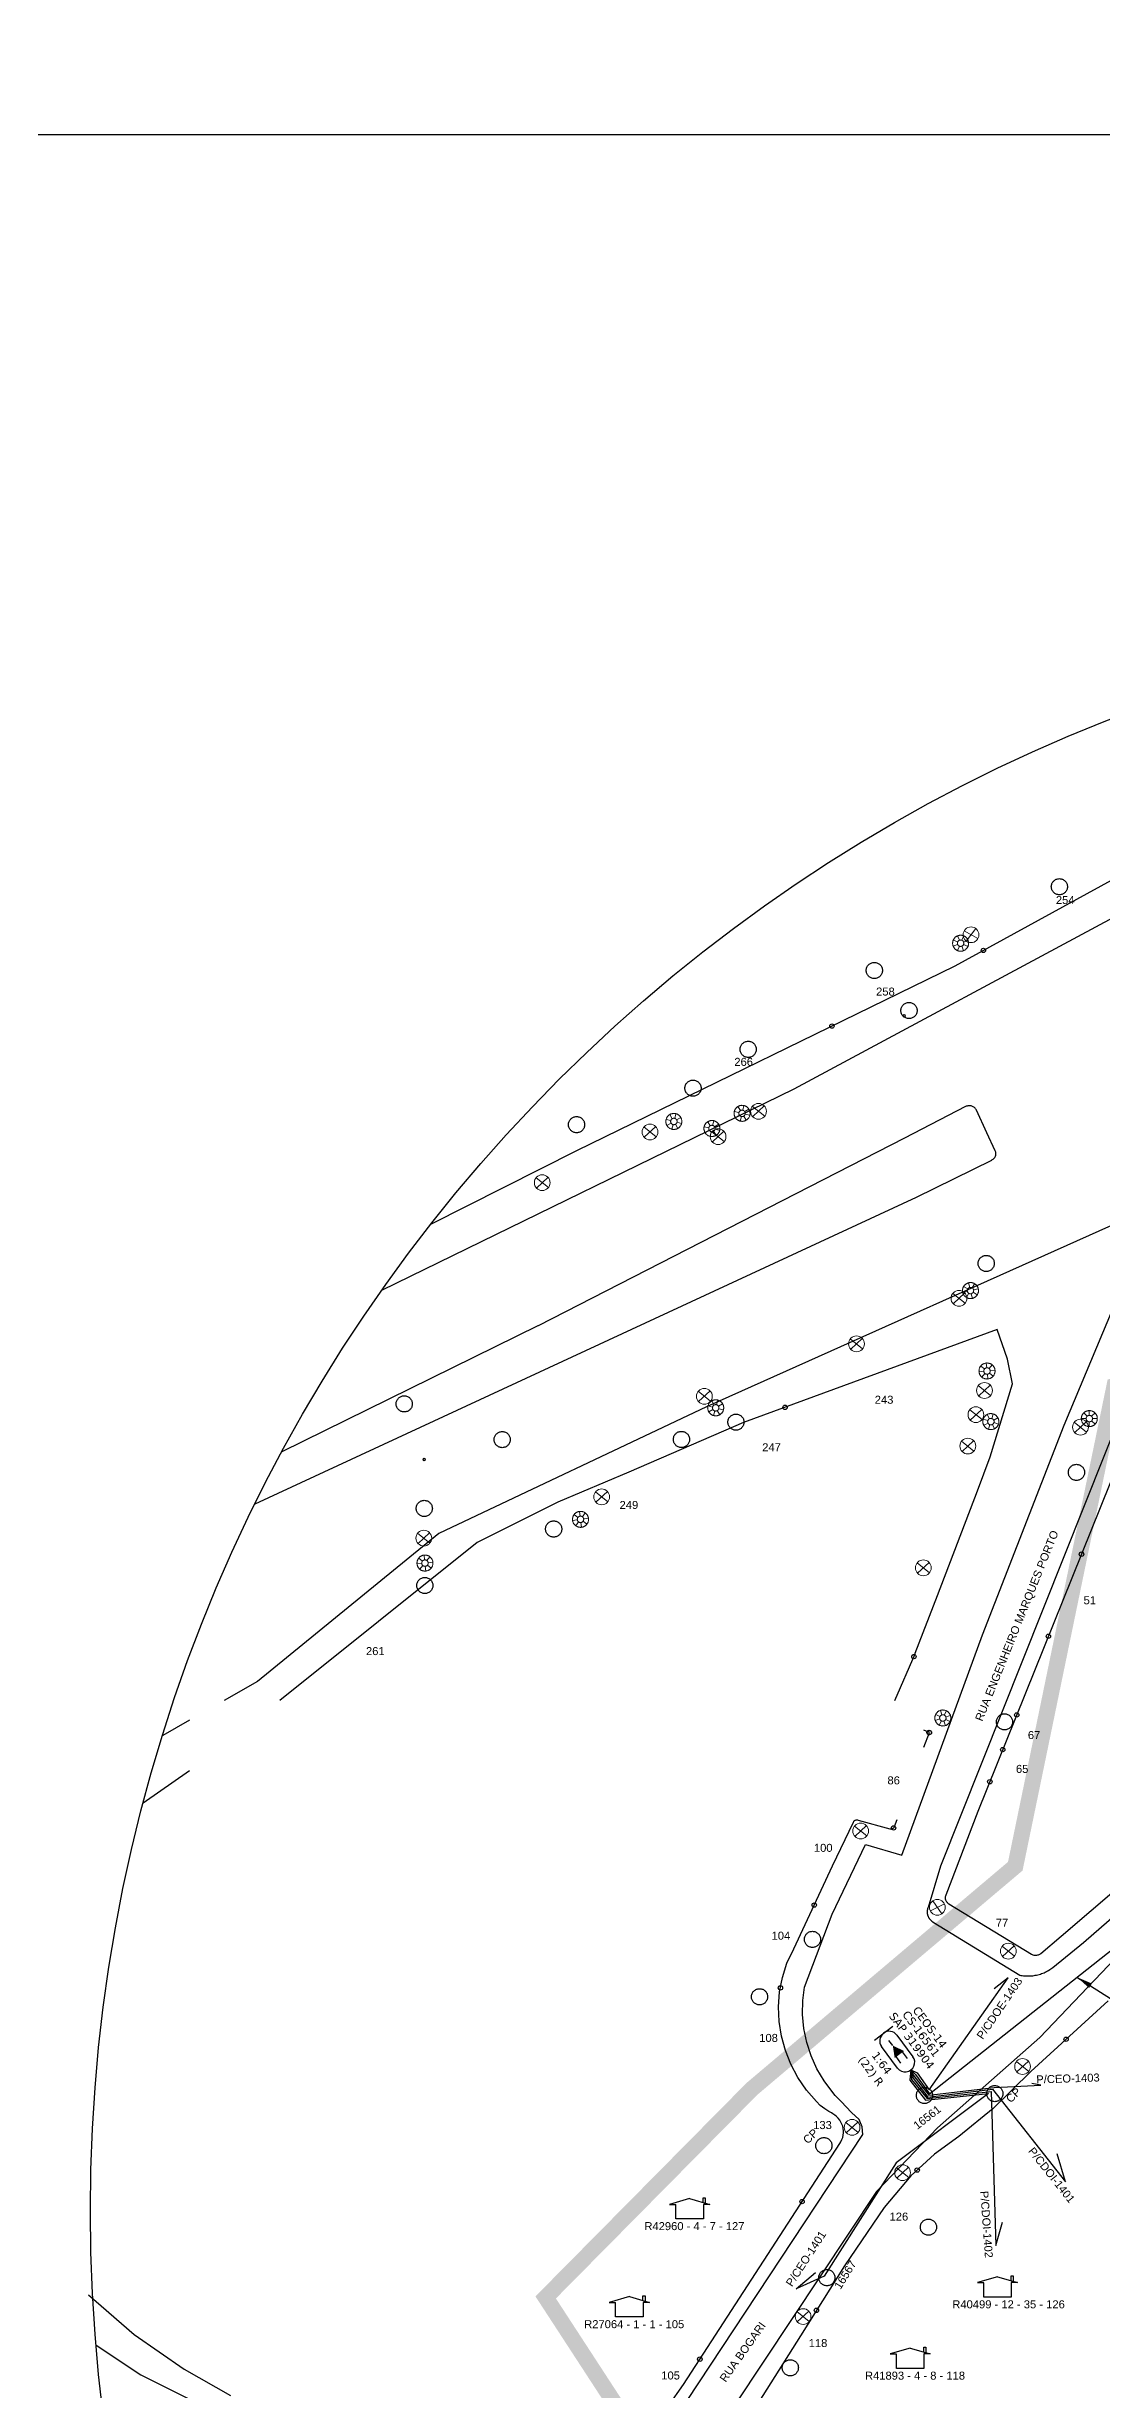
# Model space of a CAD drawing. Header units: millimetres. Extents: x -4286 to 4575, y 5328 to 14188.
# Drawn here: x -372.3 to -240.5, y 10207.7 to 10500.3 of the extents above; entities that cross this region are included whole.
import ezdxf
from ezdxf.enums import TextEntityAlignment as Align

# ---------------------------------------------------------------- set-up
doc = ezdxf.new("R2010")
doc.units = ezdxf.units.MM
doc.header["$LTSCALE"] = 0.1
doc.header["$MEASUREMENT"] = 0
doc.linetypes.add('PHANTOM2', pattern=[1.25, 0.625, -0.125, 0.125, -0.125, 0.125, -0.125])
for name, color, linetype in [('10.0-Cartográfico', 252, 'Continuous'), ('10.1-Caixas Subterrâneas', 5, 'Continuous'), ('20.4-CEOS', 1, 'Continuous'), ('celulas gpon', 7, 'Continuous'), ('CELULAS_GPON_TEXTO', 7, 'Continuous'), ('label_cabos', 7, 'Continuous'), ('MUB_DIVISA', 7, 'Continuous'), ('MUB_NUMERACAO', 7, 'Continuous'), ('MUB_SEGMENTO', 7, 'Continuous'), ('NOS_DE_INFRAESTRUTURA', 7, 'Continuous'), ('surveys', 7, 'Continuous'), ('surveys legendas', 7, 'Continuous')]:
    doc.layers.add(name, color=color, linetype=linetype)
doc.layers.add('10.4-Postes', color=1, linetype='Continuous', lineweight=0)
doc.layers.add('EXTRA', color=50, linetype='Continuous', plot=False)
doc.styles.add('siredit', font='verdana.ttf')
doc.styles.get("Standard").update_dxf_attribs({"font": 'arial.ttf'})
doc.dimstyles.new('CC', dxfattribs={"dimtxt": 0.9, "dimasz": 2, "dimexe": 0.18, "dimexo": 0.0625, "dimgap": 0.09, "dimtad": 0, "dimdec": 0, "dimrnd": 1, "dimzin": 0, "dimdsep": 46, "dimtxsty": 'siredit', "dimblk": 'NONE', "dimcen": 0, "dimse1": 1, "dimse2": 1, "dimsd1": 1, "dimsd2": 1, "dimclrt": 7, "dimadec": 0, "dimazin": 0, "dimtfac": 1, "dimtdec": 0, "dimtofl": 0, "dimtmove": 0, "dimatfit": 3, "dimfxl": 1, "dimtolj": 1, "dimtzin": 0, "dimarcsym": 0})

# ---------------------------------------------------------------- blocks, each defined once
blk = doc.blocks.new('DV')
at = {"linetype": 'Continuous'}
blk.add_circle((0, 0), 0.00000275, dxfattribs=at)
blk = doc.blocks.new('MHMZ')
at = {"linetype": 'PHANTOM2'}
blk.add_circle((0, 0), 0.0000101, dxfattribs=at)
blk = doc.blocks.new('RTRT')
at = {"color": 0}
for p, q in [((-0.000003, 0.0000027), (-0.0000072, 0.0000069)), ((-0.0000001, 0.0000038), (-0.0000001, 0.0000098)), ((0.0000027, 0.0000027), (0.0000069, 0.0000069)), ((-0.0000041, -0.0000002), (-0.0000101, -0.0000002)), ((-0.000003, -0.000003), (-0.0000072, -0.0000072)), ((-0.0000001, -0.0000042), (-0.0000001, -0.0000102)), ((0.0000027, -0.000003), (0.0000069, -0.0000072)), ((0.0000039, -0.0000002), (0.0000099, -0.0000002))]:
    blk.add_line(p, q, dxfattribs=at)
for points in [[(0.0000099, -0.0000002, 0), (0.0000099, 0.0000003, 0), (0.0000098, 0.0000008, 0), (0.0000098, 0.0000013, 0), (0.0000097, 0.0000018, 0), (0.0000096, 0.0000023, 0), (0.0000094, 0.0000027, 0), (0.0000093, 0.0000032, 0), (0.0000091, 0.0000037, 0), (0.0000089, 0.0000041, 0), (0.0000087, 0.0000045, 0), (0.0000085, 0.000005, 0), (0.0000082, 0.0000054, 0), (0.0000079, 0.0000058, 0), (0.0000076, 0.0000062, 0), (0.0000073, 0.0000065, 0), (0.0000069, 0.0000069, 0), (0.0000066, 0.0000072, 0), (0.0000062, 0.0000076, 0), (0.0000058, 0.0000079, 0), (0.0000054, 0.0000081, 0), (0.000005, 0.0000084, 0), (0.0000046, 0.0000087, 0), (0.0000042, 0.0000089, 0), (0.0000037, 0.0000091, 0), (0.0000032, 0.0000092, 0), (0.0000028, 0.0000094, 0), (0.0000023, 0.0000095, 0), (0.0000018, 0.0000096, 0), (0.0000013, 0.0000097, 0), (0.0000009, 0.0000098, 0), (0.0000004, 0.0000098, 0), (-0.0000001, 0.0000098, 0), (-0.0000006, 0.0000098, 0), (-0.0000011, 0.0000098, 0), (-0.0000016, 0.0000097, 0), (-0.0000021, 0.0000096, 0), (-0.0000026, 0.0000095, 0), (-0.000003, 0.0000094, 0), (-0.0000035, 0.0000092, 0), (-0.000004, 0.0000091, 0), (-0.0000044, 0.0000089, 0), (-0.0000048, 0.0000087, 0), (-0.0000053, 0.0000084, 0), (-0.0000057, 0.0000081, 0), (-0.0000061, 0.0000079, 0), (-0.0000065, 0.0000076, 0), (-0.0000068, 0.0000072, 0), (-0.0000072, 0.0000069, 0), (-0.0000075, 0.0000065, 0), (-0.0000079, 0.0000062, 0), (-0.0000082, 0.0000058, 0), (-0.0000084, 0.0000054, 0), (-0.0000087, 0.000005, 0), (-0.0000089, 0.0000045, 0), (-0.0000092, 0.0000041, 0), (-0.0000094, 0.0000037, 0), (-0.0000095, 0.0000032, 0), (-0.0000097, 0.0000027, 0), (-0.0000098, 0.0000023, 0), (-0.0000099, 0.0000018, 0), (-0.00001, 0.0000013, 0), (-0.0000101, 0.0000008, 0), (-0.0000101, 0.0000003, 0), (-0.0000101, -0.0000002, 0), (-0.0000101, -0.0000007, 0), (-0.0000101, -0.0000011, 0), (-0.00001, -0.0000016, 0), (-0.0000099, -0.0000021, 0), (-0.0000098, -0.0000026, 0), (-0.0000097, -0.0000031, 0), (-0.0000095, -0.0000035, 0), (-0.0000094, -0.000004, 0), (-0.0000092, -0.0000044, 0), (-0.0000089, -0.0000049, 0), (-0.0000087, -0.0000053, 0), (-0.0000084, -0.0000057, 0), (-0.0000082, -0.0000061, 0), (-0.0000079, -0.0000065, 0), (-0.0000075, -0.0000069, 0), (-0.0000072, -0.0000072, 0), (-0.0000068, -0.0000076, 0), (-0.0000065, -0.0000079, 0), (-0.0000061, -0.0000082, 0), (-0.0000057, -0.0000085, 0), (-0.0000053, -0.0000087, 0), (-0.0000048, -0.000009, 0), (-0.0000044, -0.0000092, 0), (-0.000004, -0.0000094, 0), (-0.0000035, -0.0000096, 0), (-0.000003, -0.0000097, 0), (-0.0000026, -0.0000099, 0), (-0.0000021, -0.00001, 0), (-0.0000016, -0.0000101, 0), (-0.0000011, -0.0000101, 0), (-0.0000006, -0.0000102, 0), (-0.0000001, -0.0000102, 0), (0.0000004, -0.0000102, 0), (0.0000009, -0.0000101, 0), (0.0000013, -0.0000101, 0), (0.0000018, -0.00001, 0), (0.0000023, -0.0000099, 0), (0.0000028, -0.0000097, 0), (0.0000032, -0.0000096, 0), (0.0000037, -0.0000094, 0), (0.0000042, -0.0000092, 0), (0.0000046, -0.000009, 0), (0.000005, -0.0000087, 0), (0.0000054, -0.0000085, 0), (0.0000058, -0.0000082, 0), (0.0000062, -0.0000079, 0), (0.0000066, -0.0000076, 0), (0.0000069, -0.0000072, 0), (0.0000073, -0.0000069, 0), (0.0000076, -0.0000065, 0), (0.0000079, -0.0000061, 0), (0.0000082, -0.0000057, 0), (0.0000085, -0.0000053, 0), (0.0000087, -0.0000049, 0), (0.0000089, -0.0000044, 0), (0.0000091, -0.000004, 0), (0.0000093, -0.0000035, 0), (0.0000094, -0.0000031, 0), (0.0000096, -0.0000026, 0), (0.0000097, -0.0000021, 0), (0.0000098, -0.0000016, 0), (0.0000098, -0.0000011, 0), (0.0000099, -0.0000007, 0), (0.0000099, -0.0000002, 0)], [(0.0000039, -0.0000002, 0), (0.0000039, 0, 0), (0.0000039, 0.0000002, 0), (0.0000038, 0.0000004, 0), (0.0000038, 0.0000006, 0), (0.0000038, 0.0000008, 0), (0.0000037, 0.000001, 0), (0.0000036, 0.0000012, 0), (0.0000036, 0.0000014, 0), (0.0000035, 0.0000015, 0), (0.0000034, 0.0000017, 0), (0.0000033, 0.0000019, 0), (0.0000032, 0.0000021, 0), (0.0000031, 0.0000022, 0), (0.000003, 0.0000024, 0), (0.0000028, 0.0000025, 0), (0.0000027, 0.0000027, 0), (0.0000026, 0.0000028, 0), (0.0000024, 0.0000029, 0), (0.0000023, 0.000003, 0), (0.0000021, 0.0000032, 0), (0.0000019, 0.0000033, 0), (0.0000018, 0.0000034, 0), (0.0000016, 0.0000035, 0), (0.0000014, 0.0000035, 0), (0.0000012, 0.0000036, 0), (0.000001, 0.0000037, 0), (0.0000008, 0.0000037, 0), (0.0000007, 0.0000038, 0), (0.0000005, 0.0000038, 0), (0.0000003, 0.0000038, 0), (0.0000001, 0.0000038, 0), (-0.0000001, 0.0000038, 0), (-0.0000003, 0.0000038, 0), (-0.0000005, 0.0000038, 0), (-0.0000007, 0.0000038, 0), (-0.0000009, 0.0000038, 0), (-0.0000011, 0.0000037, 0), (-0.0000013, 0.0000037, 0), (-0.0000015, 0.0000036, 0), (-0.0000017, 0.0000035, 0), (-0.0000018, 0.0000035, 0), (-0.000002, 0.0000034, 0), (-0.0000022, 0.0000033, 0), (-0.0000023, 0.0000032, 0), (-0.0000025, 0.000003, 0), (-0.0000027, 0.0000029, 0), (-0.0000028, 0.0000028, 0), (-0.000003, 0.0000027, 0), (-0.0000031, 0.0000025, 0), (-0.0000032, 0.0000024, 0), (-0.0000033, 0.0000022, 0), (-0.0000034, 0.0000021, 0), (-0.0000036, 0.0000019, 0), (-0.0000037, 0.0000017, 0), (-0.0000037, 0.0000015, 0), (-0.0000038, 0.0000014, 0), (-0.0000039, 0.0000012, 0), (-0.000004, 0.000001, 0), (-0.000004, 0.0000008, 0), (-0.000004, 0.0000006, 0), (-0.0000041, 0.0000004, 0), (-0.0000041, 0.0000002, 0), (-0.0000041, 0, 0), (-0.0000041, -0.0000002, 0), (-0.0000041, -0.0000004, 0), (-0.0000041, -0.0000006, 0), (-0.0000041, -0.0000008, 0), (-0.000004, -0.0000009, 0), (-0.000004, -0.0000011, 0), (-0.000004, -0.0000013, 0), (-0.0000039, -0.0000015, 0), (-0.0000038, -0.0000017, 0), (-0.0000037, -0.0000019, 0), (-0.0000037, -0.0000021, 0), (-0.0000036, -0.0000022, 0), (-0.0000034, -0.0000024, 0), (-0.0000033, -0.0000025, 0), (-0.0000032, -0.0000027, 0), (-0.0000031, -0.0000029, 0), (-0.000003, -0.000003, 0), (-0.0000028, -0.0000031, 0), (-0.0000027, -0.0000033, 0), (-0.0000025, -0.0000034, 0), (-0.0000023, -0.0000035, 0), (-0.0000022, -0.0000036, 0), (-0.000002, -0.0000037, 0), (-0.0000018, -0.0000038, 0), (-0.0000017, -0.0000039, 0), (-0.0000015, -0.0000039, 0), (-0.0000013, -0.000004, 0), (-0.0000011, -0.000004, 0), (-0.0000009, -0.0000041, 0), (-0.0000007, -0.0000041, 0), (-0.0000005, -0.0000041, 0), (-0.0000003, -0.0000042, 0), (-0.0000001, -0.0000042, 0), (0.0000001, -0.0000042, 0), (0.0000003, -0.0000041, 0), (0.0000005, -0.0000041, 0), (0.0000007, -0.0000041, 0), (0.0000008, -0.000004, 0), (0.000001, -0.000004, 0), (0.0000012, -0.0000039, 0), (0.0000014, -0.0000039, 0), (0.0000016, -0.0000038, 0), (0.0000018, -0.0000037, 0), (0.0000019, -0.0000036, 0), (0.0000021, -0.0000035, 0), (0.0000023, -0.0000034, 0), (0.0000024, -0.0000033, 0), (0.0000026, -0.0000031, 0), (0.0000027, -0.000003, 0), (0.0000028, -0.0000029, 0), (0.000003, -0.0000027, 0), (0.0000031, -0.0000025, 0), (0.0000032, -0.0000024, 0), (0.0000033, -0.0000022, 0), (0.0000034, -0.0000021, 0), (0.0000035, -0.0000019, 0), (0.0000036, -0.0000017, 0), (0.0000036, -0.0000015, 0), (0.0000037, -0.0000013, 0), (0.0000038, -0.0000011, 0), (0.0000038, -0.0000009, 0), (0.0000038, -0.0000008, 0), (0.0000039, -0.0000006, 0), (0.0000039, -0.0000004, 0), (0.0000039, -0.0000002, 0)]]:
    blk.add_polyline3d(points, dxfattribs=at)
blk = doc.blocks.new('PTPT')
at = {"layer": '10.4-Postes', "color": 1, "linetype": 'PHANTOM2'}
for points in [[(-0.0000079, 0.0000104), (0.0000075, -0.000002)], [(0.000007, 0.0000109), (-0.0000074, -0.0000025)]]:
    blk.add_lwpolyline(points, dxfattribs=at)
at = {"layer": '10.4-Postes', "color": 1}
blk.add_circle((-0.0000002, 0.0000042), 0.00000987, dxfattribs=at)
blk = doc.blocks.new('FNDM')
at = {"color": 0}
for p, q in [((0, 0.0000017), (-0.0000017, 0)), ((0.0000012, 0.0000012), (-0.0000012, 0.0000012)), ((-0.0000012, 0.0000012), (-0.0000012, -0.0000012)), ((0.0000017, 0), (0, 0.0000017)), ((0.0000012, -0.0000012), (0.0000012, 0.0000012)), ((-0.0000017, 0), (0, -0.0000017)), ((-0.0000012, -0.0000012), (0.0000012, -0.0000012)), ((0, -0.0000017), (0.0000017, 0))]:
    blk.add_line(p, q, dxfattribs=at)
blk = doc.blocks.new('SURVEY_SURVEY')
for p, q in [((0, 0.0000254), (-0.0000251, 0.000018)), ((-0.0000251, 0.000018), (-0.0000173, 0.000018)), ((-0.0000172, 0), (-0.0000172, 0.0000179)), ((0.0000172, 0), (-0.0000172, 0)), ((0, 0.0000254), (0.0000251, 0.000018)), ((0.0000169, 0.0000264), (0.0000195, 0.0000264)), ((0.0000169, 0.0000205), (0.0000169, 0.0000264)), ((0.0000251, 0.000018), (0.0000172, 0.000018)), ((0.0000172, 0.000018), (0.0000172, 0)), ((0.0000195, 0.0000264), (0.0000195, 0.0000198))]:
    blk.add_line(p, q)
blk = doc.blocks.new('CEOS_RP_CT_DRT')
at = {"layer": '20.4-CEOS', "color": 0}
for p, q in [((-4.54, 1.19), (-1.19, 1.19)), ((-1.19, -1.19), (-4.54, -1.19))]:
    blk.add_line(p, q, dxfattribs=at)
for points in [[(-5.73, -1.43), (-5.73, 1.44)], [(-3.79, 0), (-4.59, 0)], [(-2.47, 0.48), (-1.45, 0.48)], [(-2.47, -0.52), (-1.45, -0.52)]]:
    blk.add_lwpolyline(points, dxfattribs=at)
blk.add_lwpolyline([(-3.79, 0, 0, 1.47, 0), (-2.41, 0, 1.47, 1.47, 0)], format="xyseb", dxfattribs=at)
for centre, start, end in [((-4.54, 0), 90, 270), ((-1.19, 0), 270, 90)]:
    blk.add_arc(centre, 1.19, start, end, dxfattribs=at)
at = {"layer": '20.4-CEOS', "color": 7, "style": 'siredit'}
for tag, p in [('Nº_DA_CEOS', (-2.86, 5.6)), ('LOCAL', (-2.86, 4.24)), ('SAP', (-2.86, 2.78)), ('RACIO_SPLITAGEM', (-2.86, -1.88)), ('FIBRAS_SPLITTER', (-2.86, -3.58)), ('FIBRAS_TOP_C', (-2.86, -5.08)), ('RESERVA_FINAIS', (-2.86, -6.39))]:
    blk.add_attdef(tag, text='', height=1.01, dxfattribs=at).set_placement(p, align=Align.TOP_CENTER)
blk = doc.blocks.new('*D50')
at = {"layer": 'Defpoints', "color": 0, "transparency": 16777216}
for p in [(-195.22, 10298.64), (-194.78, 10298.08), (-262.61, 10244.35)]:
    blk.add_point(p, dxfattribs=at)
at = {"color": 7, "transparency": 16777216, "insert": (-229.14, 10271.77), "char_height": 0.9, "attachment_point": 5, "rotation": 38.3787, "style": 'siredit'}
blk.add_mtext('\\A1;CC=86m', dxfattribs=at)
blk = doc.blocks.new('_None')

msp = doc.modelspace()

# ---------------------------------------------------------------- linework, layer by layer
at = {"color": 5}
msp.add_lwpolyline([(-264.3, 10247.54), (-263.72, 10246.95), (-261.98, 10244.57), (-194.49, 10297.89), (-190.06, 10297.34), (-179.34, 10305.85), (-179.34, 10305.85)], dxfattribs=at)
for points in [[(-264.3, 10247.54), (-263.51, 10247.19), (-262.04, 10245.04), (-252.14, 10259.03), (-253.89, 10257.68)], [(-264.3, 10247.54), (-264.44, 10246.27), (-262.46, 10243.74), (-254.61, 10244.6), (-266.13, 10235.94), (-275.13, 10221.77), (-278.62, 10220.17), (-276.23, 10222.23)], [(-264.3, 10247.54), (-264.03, 10246.52), (-262.19, 10244.14), (-254.11, 10245.12), (-244.98, 10233.56), (-246.04, 10237.06)], [(-264.3, 10247.54), (-264.21, 10246.35), (-262.27, 10243.97), (-254.26, 10244.84), (-253.68, 10225.61), (-252.87, 10228.5)]]:
    msp.add_lwpolyline(points)
at = {"color": 0}
msp.add_lwpolyline([(-264.3, 10247.54), (-263.93, 10246.82), (-262.07, 10244.39), (-253.89, 10245.35), (-248.08, 10245.64), (-249.2, 10245.84)], dxfattribs=at)
at = {"layer": '10.0-Cartográfico'}
for points in [[(-161.91, 10429.85), (-191.11, 10415.82), (-236.76, 10392.76), (-278.93, 10370.09), (-330.43, 10344.93)], [(-324.29, 10353.2), (-306.02, 10362.41), (-258.79, 10385.48), (-230.13, 10401.19)], [(-346.24, 10318.26), (-263.62, 10356.59), (-254.2, 10361.23), (-254.18, 10361.24), (-254.1, 10361.28), (-254.02, 10361.35), (-253.94, 10361.41), (-253.88, 10361.48), (-253.82, 10361.56), (-253.77, 10361.65), (-253.73, 10361.73), (-253.7, 10361.82), (-253.69, 10361.92), (-253.68, 10362.01), (-253.69, 10362.1), (-253.7, 10362.2), (-253.73, 10362.29), (-253.76, 10362.38), (-254.81, 10364.64), (-256.11, 10367.46), (-256.15, 10367.55), (-256.21, 10367.63), (-256.27, 10367.71), (-256.34, 10367.78), (-256.42, 10367.84), (-256.51, 10367.88), (-256.59, 10367.93), (-256.68, 10367.97), (-256.79, 10368), (-256.89, 10368.01), (-256.99, 10368.01), (-257.09, 10368.01), (-257.19, 10368), (-257.29, 10367.97), (-257.38, 10367.95), (-257.48, 10367.9), (-265.1, 10363.98), (-310.86, 10340.52), (-310.9, 10340.5), (-342.9, 10324.75)], [(-296.62, 10199.6), (-270.32, 10239.47), (-270.4, 10240.42), (-270.77, 10241.35), (-271.72, 10242.23), (-273.03, 10243.6), (-273.75, 10244.34), (-274.04, 10244.72), (-275.12, 10246.16), (-276.04, 10247.69), (-276.77, 10249.3), (-277.32, 10250.98), (-277.67, 10252.7), (-277.83, 10254.45), (-277.8, 10256.2), (-277.58, 10257.88), (-274.12, 10267.02), (-269.99, 10275.71), (-265.44, 10274.39), (-255.37, 10301.89), (-245.17, 10328.1), (-233.64, 10355.53), (-289.85, 10330.41), (-323.28, 10314.55), (-345.94, 10296.06), (-350.08, 10293.71)], [(-266.32, 10293.71), (-263.77, 10299.54), (-263.77, 10299.6), (-260.96, 10306.81), (-255.97, 10319.91), (-254.41, 10324.13), (-251.61, 10333.25), (-252.22, 10336.35), (-253.54, 10340.06), (-285.22, 10328.42), (-299.54, 10322.23), (-308.41, 10318.49), (-318.49, 10313.46), (-343.13, 10293.71)], [(-234.96, 10337.33), (-260.59, 10272.99), (-262.15, 10267.84), (-262.17, 10267.79), (-262.19, 10267.74), (-262.21, 10267.69), (-262.22, 10267.64), (-262.23, 10267.58), (-262.24, 10267.53), (-262.25, 10267.48), (-262.26, 10267.43), (-262.26, 10267.37), (-262.27, 10267.32), (-262.27, 10267.26), (-262.26, 10267.21), (-262.26, 10267.16), (-262.25, 10267.1), (-262.25, 10267.05), (-262.24, 10267), (-262.22, 10266.95), (-262.21, 10266.89), (-262.2, 10266.84), (-262.18, 10266.79), (-262.16, 10266.74), (-262.14, 10266.69), (-262.11, 10266.64), (-262.09, 10266.59), (-262.06, 10266.55), (-262.03, 10266.5), (-262, 10266.45), (-261.97, 10266.41), (-261.94, 10266.37), (-261.9, 10266.32), (-261.86, 10266.28), (-261.83, 10266.24), (-261.79, 10266.2), (-261.75, 10266.17), (-261.7, 10266.13), (-261.66, 10266.1), (-261.61, 10266.06), (-261.57, 10266.03), (-261.52, 10266), (-250.71, 10259.39), (-250.55, 10259.35), (-250.39, 10259.33), (-250.23, 10259.31), (-250.07, 10259.29), (-249.9, 10259.28), (-249.74, 10259.28), (-249.57, 10259.28), (-249.41, 10259.28), (-249.25, 10259.29), (-249.08, 10259.31), (-248.92, 10259.33), (-248.76, 10259.36), (-248.6, 10259.39), (-248.44, 10259.43), (-248.28, 10259.47), (-248.12, 10259.52), (-247.97, 10259.57), (-247.82, 10259.63), (-247.67, 10259.69), (-247.52, 10259.75), (-247.38, 10259.83), (-247.23, 10259.9), (-247.1, 10259.98), (-246.96, 10260.07), (-246.83, 10260.16), (-246.7, 10260.25), (-246.57, 10260.35), (-242.75, 10263.45), (-202.75, 10298.25)], [(-234.7, 10332.57), (-255.93, 10279.85), (-259.95, 10269.37), (-259.99, 10269.27), (-260.01, 10269.18), (-260.02, 10269.09), (-260.02, 10268.99), (-260, 10268.9), (-259.98, 10268.81), (-259.94, 10268.72), (-259.9, 10268.63), (-259.85, 10268.55), (-259.79, 10268.48), (-259.72, 10268.41), (-259.65, 10268.34), (-259.58, 10268.3), (-249.24, 10262.01), (-249.16, 10261.96), (-249.06, 10261.93), (-248.96, 10261.89), (-248.86, 10261.87), (-248.77, 10261.87), (-248.66, 10261.87), (-248.56, 10261.88), (-248.46, 10261.9), (-248.37, 10261.93), (-248.27, 10261.96), (-248.18, 10262.01), (-248.09, 10262.06), (-248.05, 10262.1), (-245.54, 10264.24), (-208.61, 10295.82)], [(-354.41, 10291.24), (-357.78, 10289.32)], [(-261.99, 10289.69), (-262.67, 10290.01)], [(-262.67, 10287.87), (-261.99, 10289.69)], [(-354.41, 10284.93), (-360.21, 10280.87)], [(-298.34, 10200.24), (-292.73, 10208.23), (-273.2, 10238.33), (-273.04, 10238.57), (-272.92, 10238.83), (-272.82, 10239.1), (-272.76, 10239.38), (-272.73, 10239.66), (-272.73, 10239.94), (-272.76, 10240.22), (-272.82, 10240.5), (-272.92, 10240.77), (-273.04, 10241.03), (-273.19, 10241.27), (-273.37, 10241.5), (-273.58, 10241.72), (-273.81, 10241.9), (-274.05, 10242.07), (-274.23, 10242.17), (-274.54, 10242.33), (-275.07, 10242.68), (-275.62, 10243.1), (-276.11, 10243.58), (-277.35, 10245.03), (-278.41, 10246.59), (-279.29, 10248.24), (-279.98, 10249.98), (-280.47, 10251.77), (-280.76, 10253.59), (-280.83, 10255.43), (-280.7, 10257.28), (-280.36, 10259.1), (-279.82, 10260.87), (-278.92, 10262.68), (-274.1, 10273.03), (-271.49, 10278.51), (-271.45, 10278.58), (-271.42, 10278.62), (-271.39, 10278.66), (-271.35, 10278.69), (-271.3, 10278.71), (-271.26, 10278.74), (-271.21, 10278.76), (-271.16, 10278.77), (-271.11, 10278.78), (-271.01, 10278.78), (-270.96, 10278.77), (-270.91, 10278.76), (-266.92, 10277.66), (-266.87, 10277.65), (-266.76, 10277.65), (-266.71, 10277.66), (-266.66, 10277.67), (-266.61, 10277.69), (-266.57, 10277.71), (-266.53, 10277.74), (-266.49, 10277.77), (-266.45, 10277.79), (-266.41, 10277.83), (-266.36, 10277.91), (-266.35, 10277.96), (-266.03, 10278.82)], [(-235.35, 10265.03), (-248.2, 10251.6), (-260.97, 10240.31), (-268.62, 10232.33), (-286.21, 10205.81)], [(-239.67, 10256.16), (-249.33, 10247.34), (-254.02, 10242.7), (-258.33, 10239.24), (-261.36, 10237.03), (-264.32, 10234.29), (-267.63, 10230.36), (-272.6, 10223.06), (-278.1, 10214.31), (-298.12, 10182.56)], [(-367.03, 10219.43), (-361.33, 10214.49), (-355.1, 10210.13), (-349.29, 10206.84)], [(-366.11, 10213.14), (-360.5, 10209.44), (-346.9, 10202.66)]]:
    msp.add_lwpolyline(points, dxfattribs=at)
at = {"layer": 'celulas gpon', "color": 254, "linetype": 'Continuous', "const_width": 2}
msp.add_lwpolyline([(-54.55, 10150.38), (-61.15, 10229.12), (-83.29, 10293.11), (-139.96, 10358.37), (-176.62, 10349.12), (-238.87, 10332.99), (-251.26, 10272.99), (-251.26, 10272.99), (-284.15, 10245.18), (-309.93, 10219.11), (-300.03, 10203.91), (-347.33, 10155.45), (-304.42, 10089.37), (-211.6, 10042.54), (-198.03, 10057.35), (-129.73, 10141.75), (-118.1, 10130.3), (-54.55, 10150.38)], dxfattribs=at)
at = {"layer": 'CELULAS_GPON_TEXTO', "linetype": 'Continuous'}
msp.add_circle((144.54, 9757.9), 4430.34, dxfattribs=at)
at = {"layer": 'EXTRA', "color": 3}
msp.add_lwpolyline([(-509.73, 10489.38), (159.15, 10489.38), (159.15, 9966.69), (-509.73, 9966.69)], close=True, dxfattribs=at)
at = {"layer": 'NOS_DE_INFRAESTRUTURA'}
msp.add_circle((-166.81, 10229.91), 200, dxfattribs=at)

# ---------------------------------------------------------------- block references
at = {"layer": '10.1-Caixas Subterrâneas', "color": 40, "xscale": 100000, "yscale": 100000, "zscale": 100000}
for p in [(-245.75, 10395.38), (-268.87, 10384.92), (-264.54, 10379.91), (-284.63, 10375.06), (-291.53, 10370.21), (-306.07, 10365.65), (-327.6, 10330.76), (-315.36, 10326.3), (-292.97, 10326.32), (-325.1, 10317.7), (-308.93, 10315.13), (-325.03, 10308.07), (-252.61, 10291.03), (-276.6, 10263.85), (-283.21, 10256.68), (-275.17, 10238.08)]:
    msp.add_blockref('MHMZ', p, dxfattribs=at)
at = {"layer": '10.1-Caixas Subterrâneas', "color": 40}
for p, xscale, yscale, zscale, rotation in [((-254.89, 10348.31), 100000, 100000, 100000, 295), ((-286.16, 10328.48), 100000, 100000, 100000, 293), ((-243.62, 10322.2), 100000, 100000, 100000, 336), ((-262.61, 10244.35), 100000, 100000, 100000, 321), ((-253.82, 10244.58), 99999.99999999999, 99999.99999999999, 99999.99999999999, 313), ((-262.11, 10227.89), 99999.99999999997, 99999.99999999997, 99999.99999999997, 214), ((-274.8, 10221.58), 100000, 100000, 100000, 145), ((-279.37, 10210.32), 99999.99999999999, 99999.99999999999, 99999.99999999999, 323)]:
    msp.add_blockref('MHMZ', p, dxfattribs=dict(at, xscale=xscale, yscale=yscale, zscale=zscale, rotation=rotation))
at = {"layer": '10.4-Postes', "color": 1}
for name, p, xscale, yscale, zscale, rotation in [('PTPT', (-256.7, 10388.97), 99999.99999999996, 99999.99999999996, 99999.99999999996, 10), ('RTRT', (-258.1, 10388.34), 100000, 100000, 100000, 67.00000000000001), ('RTRT', (-293.92, 10366.03), 100000, 100000, 100000, 209.9999999999999), ('RTRT', (-285.41, 10367.05), 100000, 100000, 100000, 167), ('RTRT', (-289.18, 10365.17), 100000, 100000, 100000, 122), ('RTRT', (-256.84, 10344.91), 100000, 100000, 100000, 284), ('RTRT', (-254.81, 10334.88), 100000, 100000, 100000, 96), ('RTRT', (-288.71, 10330.27), 99999.99999999999, 99999.99999999999, 99999.99999999999, 120), ('RTRT', (-254.3, 10328.53), 100000, 100000, 100000, 252), ('RTRT', (-241.99, 10328.91), 100000, 100000, 100000, 270), ('RTRT', (-305.6, 10316.33), 100000, 100000, 100000, 143), ('RTRT', (-325.03, 10310.88), 100000, 100000, 100000, 96), ('RTRT', (-260.33, 10291.52), 100000, 100000, 100000, 108), ('PTPT', (-261.09, 10267.44), 100000, 100000, 100000, 344)]:
    msp.add_blockref(name, p, dxfattribs=dict(at, xscale=xscale, yscale=yscale, zscale=zscale, rotation=rotation))
at = {"layer": '10.4-Postes', "color": 1, "xscale": 100000, "yscale": 100000, "zscale": 100000}
for name, p in [('FNDM', (-265.15, 10379.24)), ('PTPT', (-283.32, 10366.9)), ('PTPT', (-296.88, 10364.32)), ('PTPT', (-288.37, 10363.73)), ('PTPT', (-310.34, 10357.98)), ('PTPT', (-258.28, 10343.53)), ('PTPT', (-271.08, 10337.85)), ('PTPT', (-290.08, 10331.29)), ('PTPT', (-255.09, 10332.01)), ('PTPT', (-256.16, 10328.99)), ('PTPT', (-243.1, 10327.43)), ('PTPT', (-257.17, 10325.07)), ('FNDM', (-325.1, 10323.82)), ('PTPT', (-302.91, 10318.72)), ('PTPT', (-325.14, 10313.57)), ('PTPT', (-262.73, 10309.86)), ('PTPT', (-270.56, 10276.97)), ('PTPT', (-252.11, 10261.96)), ('PTPT', (-250.33, 10247.55)), ('PTPT', (-271.63, 10239.94)), ('PTPT', (-265.32, 10234.28)), ('PTPT', (-277.75, 10216.3))]:
    msp.add_blockref(name, p, dxfattribs=at)
at = {"layer": '20.4-CEOS', "color": 0}
ref = msp.add_blockref('CEOS_RP_CT_DRT', (-264.3, 10247.53), dxfattribs=dict(at, rotation=306.6341972010668))
ref.add_attrib('Nº_DA_CEOS', 'CEOS-14', dxfattribs={"color": 7, "height": 1.01, "rotation": 306.6342, "style": 'siredit'}).set_placement((-261.52, 10253.17), align=Align.TOP_CENTER)
ref.add_attrib('LOCAL', 'CS-16561', dxfattribs={"color": 7, "height": 1.01, "rotation": 306.6342, "style": 'siredit'}).set_placement((-262.61, 10252.36), align=Align.TOP_CENTER)
ref.add_attrib('SAP', 'SAP 319904', dxfattribs={"color": 7, "height": 1.01, "rotation": 306.6342, "style": 'siredit'}).set_placement((-263.78, 10251.49), align=Align.TOP_CENTER)
ref.add_attrib('RACIO_SPLITAGEM', '1:64', dxfattribs={"color": 7, "height": 1.01, "rotation": 306.6342, "style": 'siredit'}).set_placement((-267.52, 10248.71), align=Align.TOP_CENTER)
ref.add_attrib('FIBRAS_SPLITTER', '(22) R', dxfattribs={"color": 7, "height": 1.01, "rotation": 306.6342, "style": 'siredit'}).set_placement((-268.88, 10247.7), align=Align.TOP_CENTER)
at = {"layer": 'MUB_DIVISA', "color": 255, "xscale": 100000, "yscale": 100000, "zscale": 100000}
for p in [(-255.24, 10387.42), (-274.17, 10377.97), (-280.02, 10330.33), (-242.99, 10311.98), (-263.93, 10299.18), (-247.12, 10301.73), (-251.08, 10291.9), (-262.02, 10289.7), (-261.99, 10289.69), (-252.83, 10287.56), (-254.44, 10283.55), (-266.47, 10277.78), (-276.38, 10268.14), (-280.6, 10257.79), (-244.92, 10251.37), (-263.52, 10235.03), (-277.9, 10231.09), (-276.1, 10217.5), (-290.67, 10211.4)]:
    msp.add_blockref('DV', p, dxfattribs=at)
at = {"layer": 'surveys', "color": 255, "xscale": 100000, "yscale": 100000, "zscale": 100000}
for p in [(-291.95, 10228.92), (-253.48, 10219.16), (-299.47, 10216.68), (-264.39, 10210.25)]:
    msp.add_blockref('SURVEY_SURVEY', p, dxfattribs=at)

# ---------------------------------------------------------------- texts
at = {"color": 7}
for s, rotation, p in [('P/CDOE-1403', 55.7551, (-255.33, 10251.27)), ('P/CDOI-1401', 308.4269, (-249.71, 10237.37)), ('P/CDOI-1402', 274.0688, (-255.64, 10232.38)), ('P/CEO-1401', 56.9305, (-279.16, 10220.37))]:
    msp.add_text(s, height=1, rotation=rotation, dxfattribs=at).set_placement(p)
at = {"color": 0}
msp.add_text('P/CEO-1403', height=1, rotation=1.9002, dxfattribs=at).set_placement((-248.62, 10245.84))
at = {"layer": '10.1-Caixas Subterrâneas'}
for s, rotation, p in [('CP', 44.2784, (-251.84, 10243.35)), ('16561', 37.9002, (-263.5, 10240.04)), ('CP', 44.2784, (-277.19, 10238.22)), ('16567', 58.2181, (-273.1, 10220.03))]:
    msp.add_text(s, height=1, rotation=rotation, dxfattribs=at).set_placement(p)
at = {"layer": 'MUB_NUMERACAO', "color": 255}
for s, p in [('254', (-246.19, 10393.22)), ('258', (-268.65, 10381.78)), ('266', (-286.36, 10373)), ('243', (-268.82, 10330.78)), ('247', (-282.88, 10324.84)), ('249', (-300.7, 10317.63)), ('51', (-242.73, 10305.72)), ('261', (-332.38, 10299.37)), ('67', (-249.69, 10288.88)), ('65', (-251.18, 10284.65)), ('86', (-267.23, 10283.22)), ('100', (-276.42, 10274.79)), ('104', (-281.71, 10263.81)), ('77', (-253.69, 10265.43)), ('108', (-283.25, 10251.04)), ('133', (-276.51, 10240.15)), ('126', (-266.97, 10228.71)), ('118', (-277.07, 10212.91)), ('105', (-295.49, 10208.86))]:
    msp.add_text(s, height=1, dxfattribs=at).set_placement(p)
at = {"layer": 'MUB_SEGMENTO', "color": 255}
for s, rotation, p in [('RUA ENGENHEIRO MARQUES PORTO', 68.0228, (-255.39, 10291.02)), ('RUA BOGARI', 54.6357, (-287.45, 10208.44))]:
    msp.add_text(s, height=1, rotation=rotation, dxfattribs=at).set_placement(p)
at = {"layer": 'surveys legendas', "color": 0}
for s, p in [('R42960 - 4 - 7 - 127', (-297.6, 10227.52)), ('R40499 - 12 - 35 - 126', (-259.13, 10217.75)), ('R27064 - 1 - 1 - 105', (-305.12, 10215.27)), ('R41893 - 4 - 8 - 118', (-270.04, 10208.84))]:
    msp.add_text(s, height=1, dxfattribs=at).set_placement(p)

# ---------------------------------------------------------------- dimensions: what is measured, and where the dimension line sits
dim = msp.add_aligned_dim(p1=(-262.61, 10244.35), p2=(-194.78, 10298.08), distance=0.71, text='CC=86m', dimstyle='CC', override={"dimpost": 'CC=<>m'})
dim.commit()
dim.dimension.update_dxf_attribs({"geometry": '*D50', "text_midpoint": (-229.14, 10271.77)})

# ---------------------------------------------------------------- leaders
at = {"layer": 'label_cabos', "annotation_type": 0, "has_hookline": 1, "hookline_direction": 0}
msp.add_leader([(-243.55, 10259.13), (-234.71, 10253.5), (-232.71, 10253.5)], dimstyle='CC', override={"dimgap": 0.09, "dimtad": 0}, dxfattribs=at)

doc.saveas('drawing.dxf')
